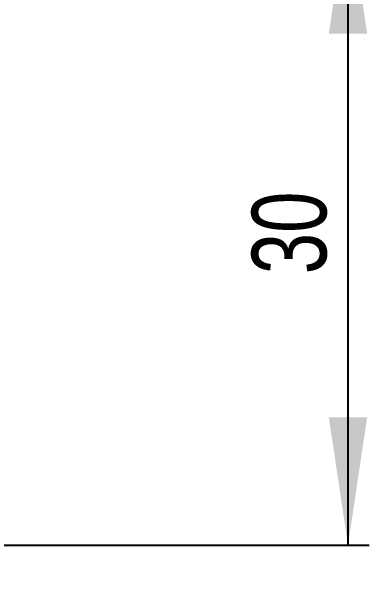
# Model space of a CAD drawing. Header units: millimetres. Extents: x 0 to 1188, y 0 to 841.
# Drawn here: x 230.57 to 247.35, y 48.13 to 75.56 of the extents above; entities that cross this region are included whole.
import ezdxf

# ---------------------------------------------------------------- set-up
doc = ezdxf.new("R2010")
doc.units = ezdxf.units.MM
doc.styles.add('SLDTEXTSTYLE3', font='ARIALN.TTF', dxfattribs={"width": 0.87})
doc.dimstyles.new('SLDDIMSTYLE2', dxfattribs={"dimtxt": 3.5, "dimasz": 6, "dimexe": 0, "dimexo": 0.0625, "dimgap": 0.875, "dimtad": 1, "dimrnd": 1e-09, "dimzin": 12, "dimdsep": 46, "dimtxsty": 'SLDTEXTSTYLE3', "dimsah": 1, "dimcen": 0.09, "dimadec": 0, "dimazin": 3, "dimtfac": 1, "dimtofl": 0, "dimtmove": 0, "dimatfit": 3, "dimfxl": 0, "dimfrac": 2, "dimtolj": 1, "dimtzin": 12, "dimarcsym": 0})
doc.dimstyles.new('SLDDIMSTYLE3', dxfattribs={"dimtxt": 3.5, "dimasz": 6, "dimexe": 0, "dimexo": 0.0625, "dimgap": 0.875, "dimtad": 1, "dimrnd": 1e-09, "dimzin": 12, "dimdsep": 46, "dimtxsty": 'SLDTEXTSTYLE3', "dimsah": 1, "dimcen": 0.09, "dimadec": 0, "dimazin": 3, "dimtfac": 1, "dimtmove": 0, "dimatfit": 0, "dimfxl": 0, "dimfrac": 2, "dimtolj": 1, "dimtzin": 12, "dimarcsym": 0})

# ---------------------------------------------------------------- blocks, each defined once
blk = doc.blocks.new('_D_60')
for p, q in [((217.8253011726467, 80.53041027976587), (247.3508422997569, 80.53041027976575)), ((246.3508422997569, 80.53041027976575), (246.3508422997568, 50.53040706344873)), ((228.0252053755436, 50.53040706344879), (247.3508422997568, 50.53040706344872))]:
    blk.add_line(p, q)
for points in [[(246.3508422997569, 80.53041027976575), (245.4508422997569, 74.53041027976575), (247.2508422997569, 74.53041027976575)], [(246.3508422997568, 50.53040706344873), (247.2508422997568, 56.53040706344872), (245.4508422997568, 56.53040706344873)]]:
    blk.add_solid(points)
at = {"insert": (241.8391050941397, 63.2446075466567), "char_height": 3.5, "attachment_point": 1, "rotation": 90.0000000000002, "style": 'SLDTEXTSTYLE3'}
blk.add_mtext('30', dxfattribs=at)
blk = doc.blocks.new('_D_62')
for p, q in [((211.4714861112844, 79.53041027976505), (211.4714861112844, 31.02946081436197)), ((228.1714861112843, 79.53041027976649), (228.1714861112843, 31.02946081436197)), ((211.4714861112844, 32.02946081436197), (199.4714861112844, 32.02946081436197)), ((211.4714861112844, 32.02946081436197), (228.1714861112843, 32.02946081436197)), ((228.1714861112843, 32.02946081436197), (240.1714861112843, 32.02946081436197))]:
    blk.add_line(p, q)
for points in [[(211.4714861112844, 32.02946081436197), (205.4714861112844, 32.92946081436199), (205.4714861112844, 31.12946081436199)], [(228.1714861112843, 32.02946081436197), (234.1714861112843, 31.12946081436195), (234.1714861112843, 32.92946081436195)]]:
    blk.add_solid(points)
at = {"insert": (214.6268252738869, 36.54119801997905), "char_height": 3.5, "attachment_point": 1, "style": 'SLDTEXTSTYLE3'}
blk.add_mtext('16,70', dxfattribs=at)

msp = doc.modelspace()

# ---------------------------------------------------------------- dimensions: what is measured, and where the dimension line sits
dim = msp.add_linear_dim(base=(228.1714861112843, 32.02946081436514), p1=(211.4714861112844, 80.53041027976505), p2=(228.1714861112843, 80.53041027976649), dimstyle='SLDDIMSTYLE3')
dim.commit()
dim.dimension.update_dxf_attribs({"geometry": '_D_62', "text_midpoint": (219.5591182971425, 32.02946081436514), "dimtype": 160})
dim = msp.add_linear_dim(base=(246.3508422997569, 50.53040706344872), p1=(216.8253011726467, 80.53041027976587), p2=(227.0252053755436, 50.5304070634488), angle=90.0000000000002, dimstyle='SLDDIMSTYLE2')
dim.commit()
dim.dimension.update_dxf_attribs({"geometry": '_D_60', "text_midpoint": (246.3508422997569, 65.43559126758697), "dimtype": 160})

doc.saveas('drawing.dxf')
